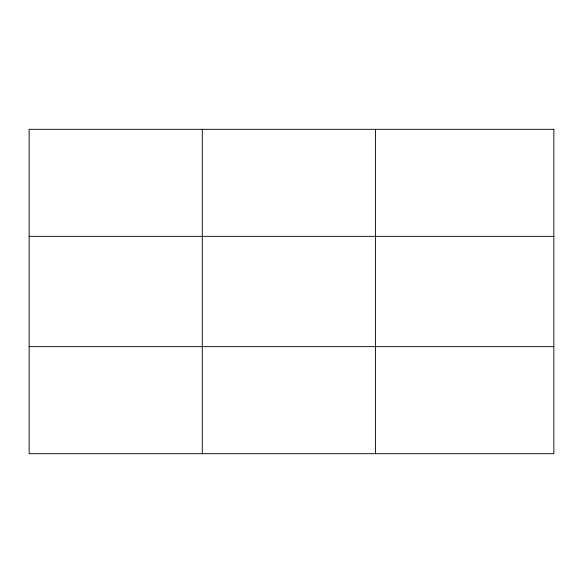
<?xml version="1.0" encoding="UTF-8"?>
<svg xmlns="http://www.w3.org/2000/svg" width="583" height="583" viewBox="0 0 583 583"><rect width="100%" height="100%" fill="white"/><g stroke="black" fill="none" stroke-linecap="round" stroke-linejoin="round"><path stroke-width="0.87" d="M202.301 453.683L202.301 129.317M375.452 453.683L375.452 129.317M29.15 236.355L553.85 236.355M29.15 346.645L553.85 346.645M553.85 129.317L553.85 453.683L29.15 453.683L29.15 129.317L553.85 129.317"/></g></svg>
